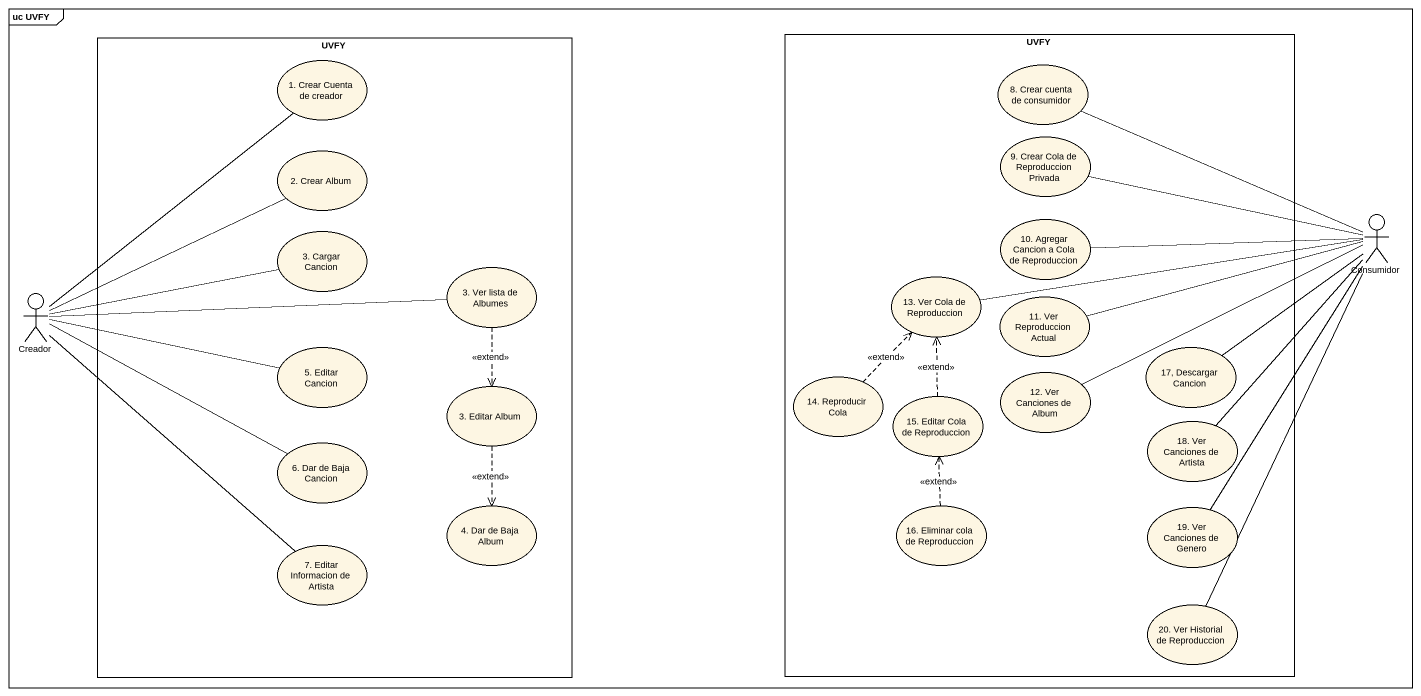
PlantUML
@startuml
mainframe uc UVFY
rectangle UVFY {
  usecase "1. Crear Cuenta de creador" as u1_Crear_Cuenta_de_creador
  usecase "2. Crear Album" as u2_Crear_Album
  usecase "3. Cargar Cancion" as u3_Cargar_Cancion
  usecase "3. Ver lista de Albumes" as u3_Ver_lista_de_Albumes
  usecase "5. Editar Cancion" as u5_Editar_Cancion
  usecase "3. Editar Album" as u3_Editar_Album
  usecase "6. Dar de Baja Cancion" as u6_Dar_de_Baja_Cancion
  usecase "4. Dar de Baja Album" as u4_Dar_de_Baja_Album
  usecase "7. Editar Informacion de Artista" as u7_Editar_Informacion_de
}
rectangle "UVFY" as UVFY_2 {
  usecase "8. Crear cuenta de consumidor" as u8_Crear_cuenta_de_consumidor
  usecase "9. Crear Cola de Reproduccion Privada" as u9_Crear_Cola_de
  usecase "10. Agregar Cancion a Cola de Reproduccion" as u10_Agregar_Cancion_a_Cola
  usecase "13. Ver Cola de Reproduccion" as u13_Ver_Cola_de_Reproduccion
  usecase "11. Ver Reproduccion Actual" as u11_Ver_Reproduccion_Actual
  usecase "17, Descargar Cancion" as u17_Descargar_Cancion
  usecase "14. Reproducir Cola" as u14_Reproducir_Cola
  usecase "15. Editar Cola de Reproduccion" as u15_Editar_Cola_de
  usecase "12. Ver Canciones de Album" as u12_Ver_Canciones_de_Album
  usecase "18. Ver Canciones de Artista" as u18_Ver_Canciones_de_Artista
  usecase "16. Eliminar cola de Reproduccion" as u16_Eliminar_cola_de
  usecase "19. Ver Canciones de Genero" as u19_Ver_Canciones_de_Genero
  usecase "20. Ver Historial de Reproduccion" as u20_Ver_Historial_de
}
actor Consumidor
actor Creador
u8_Crear_cuenta_de_consumidor -right- Consumidor
u9_Crear_Cola_de -right- Consumidor
u3_Cargar_Cancion -left- Creador
u10_Agregar_Cancion_a_Cola -right- Consumidor
Consumidor -left- u13_Ver_Cola_de_Reproduccion
Consumidor -- u17_Descargar_Cancion
u3_Ver_lista_de_Albumes ..> u3_Editar_Album : <<extend>>
Creador -up- u1_Crear_Cuenta_de_creador
Creador -right- u2_Crear_Album
Creador -right- u3_Ver_lista_de_Albumes
u11_Ver_Reproduccion_Actual -right- Consumidor
u5_Editar_Cancion -left- Creador
u3_Editar_Album ..> u4_Dar_de_Baja_Album : <<extend>>
u14_Reproducir_Cola .up.> u13_Ver_Cola_de_Reproduccion : <<extend>>
u15_Editar_Cola_de .up.> u13_Ver_Cola_de_Reproduccion : <<extend>>
u12_Ver_Canciones_de_Album -right- Consumidor
u18_Ver_Canciones_de_Artista -up- Consumidor
u6_Dar_de_Baja_Cancion -left- Creador
u16_Eliminar_cola_de .up.> u15_Editar_Cola_de : <<extend>>
u19_Ver_Canciones_de_Genero -up- Consumidor
u7_Editar_Informacion_de -up- Creador
u20_Ver_Historial_de -up- Consumidor
@enduml
